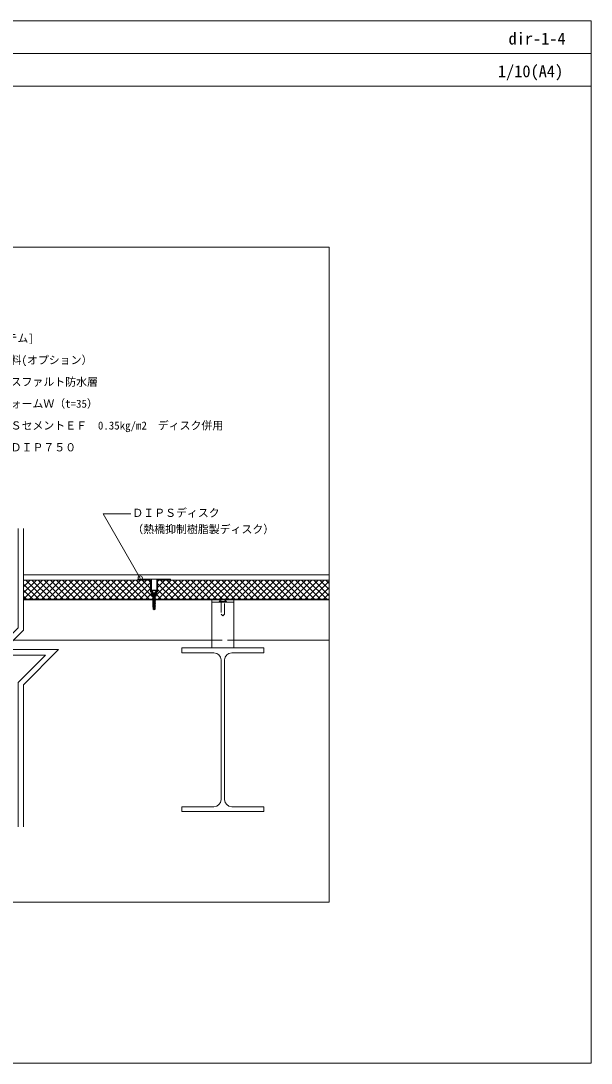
# Model space of a CAD drawing. Units: millimetres, scale not verified. Extents: x -1380 to 1380, y -955 to 955.
# Drawn here: x 335 to 1380, y -955 to 955 of the extents above; entities that cross this region are included whole.
import ezdxf
from ezdxf.enums import TextEntityAlignment as Align

# ---------------------------------------------------------------- set-up
doc = ezdxf.new("R2010")
doc.units = ezdxf.units.MM
doc.header["$LTSCALE"] = 3
doc.linetypes.add('USER1', pattern=[9.525, 6.35, -3.175])
for name, color, linetype, lineweight in [('0-0_0', 7, 'Continuous', 9), ('0-1_HATCH', 9, 'Continuous', 18), ('0-3_BOUSUI', 1, 'Continuous', 18), ('0-4_MOJI', 7, 'Continuous', 18), ('0-6_sunpo', 7, 'Continuous', 18), ('0-7_KANAMONO_SCREW', 4, 'Continuous', 18), ('0-8_dannnetu', 6, 'Continuous', 18), ('0-A_TEKKOTU', 7, 'Continuous', 18), ('0-C_dekki', 3, 'USER1', 18), ('0-E_ZATU', 6, 'Continuous', 18), ('0-F_WAKU', 7, 'Continuous', 18)]:
    doc.layers.add(name, color=color, linetype=linetype, lineweight=lineweight)
doc.styles.add('ＭＳ ゴシック', font='')
doc.styles.get('ＭＳ ゴシック').set_extended_font_data('MS Gothic')

msp = doc.modelspace()

# ---------------------------------------------------------------- linework, layer by layer
at = {"layer": '0-0_0', "lineweight": 18}
msp.add_line((-1379.95, 895.002), (1380.05, 895.002), dxfattribs=at)
msp.add_lwpolyline([(-899.95, -659.998), (900.05, -659.998), (900.05, 540.002), (-899.95, 540.002)], close=True, dxfattribs=at)
at = {"layer": '0-1_HATCH'}
for p, q in [((339.868, -70.952), (340.822, -69.998)), ((339.868, -82.177), (352.048, -69.998)), ((339.868, -93.403), (363.273, -69.998)), ((339.868, -104.628), (374.498, -69.998)), ((379.028, -104.998), (344.028, -69.998)), ((350.724, -104.998), (385.724, -69.998)), ((390.253, -104.998), (355.253, -69.998)), ((361.949, -104.998), (396.949, -69.998)), ((401.479, -104.998), (366.479, -69.998)), ((373.174, -104.998), (408.174, -69.998)), ((412.704, -104.998), (377.704, -69.998)), ((384.4, -104.998), (419.4, -69.998)), ((423.929, -104.998), (388.929, -69.998)), ((395.625, -104.998), (430.625, -69.998)), ((435.155, -104.998), (400.155, -69.998)), ((406.85, -104.998), (441.85, -69.998)), ((446.38, -104.998), (411.38, -69.998)), ((418.076, -104.998), (453.076, -69.998)), ((457.605, -104.998), (422.605, -69.998)), ((429.301, -104.998), (464.301, -69.998)), ((468.831, -104.998), (433.831, -69.998)), ((440.526, -104.998), (475.526, -69.998)), ((480.056, -104.998), (445.056, -69.998)), ((451.752, -104.998), (486.752, -69.998)), ((491.281, -104.998), (456.281, -69.998)), ((462.977, -104.998), (497.977, -69.998)), ((502.507, -104.998), (467.507, -69.998)), ((474.202, -104.998), (509.202, -69.998)), ((513.732, -104.998), (478.732, -69.998)), ((485.428, -104.998), (520.428, -69.998)), ((524.957, -104.998), (489.957, -69.998)), ((496.653, -104.998), (531.653, -69.998)), ((536.183, -104.998), (501.183, -69.998)), ((507.878, -104.998), (542.878, -69.998)), ((547.408, -104.998), (512.408, -69.998)), ((519.103, -104.998), (553.954, -70.147)), ((558.633, -104.998), (523.633, -69.998)), ((530.329, -104.998), (565.329, -69.998)), ((569.859, -104.998), (534.859, -69.998)), ((541.554, -104.998), (572.555, -73.997)), ((575.046, -98.959), (546.084, -69.998)), ((572.555, -85.244), (557.309, -69.998)), ((572.555, -74.018), (568.534, -69.998)), ((583.555, -96.672), (610.23, -69.998)), ((585.555, -72.222), (587.779, -69.998)), ((585.555, -83.447), (599.005, -69.998)), ((614.76, -104.998), (585.555, -75.793)), ((586.455, -104.998), (621.455, -69.998)), ((625.985, -104.998), (590.985, -69.998)), ((597.681, -104.998), (632.681, -69.998)), ((637.21, -104.998), (602.21, -69.998)), ((608.906, -104.998), (643.906, -69.998)), ((648.436, -104.998), (613.436, -69.998)), ((620.131, -104.998), (655.131, -69.998)), ((659.661, -104.998), (624.661, -69.998)), ((631.357, -104.998), (666.357, -69.998)), ((670.886, -104.998), (635.886, -69.998)), ((642.582, -104.998), (677.582, -69.998)), ((682.112, -104.998), (647.112, -69.998)), ((653.807, -104.998), (688.807, -69.998)), ((693.337, -104.998), (658.337, -69.998)), ((665.033, -104.998), (700.033, -69.998)), ((704.562, -104.998), (669.562, -69.998)), ((676.258, -104.998), (711.258, -69.998)), ((715.788, -104.998), (680.788, -69.998)), ((687.483, -104.998), (722.483, -69.998)), ((727.013, -104.998), (692.013, -69.998)), ((698.709, -104.998), (733.709, -69.998)), ((738.238, -104.998), (703.238, -69.998)), ((709.934, -104.998), (744.934, -69.998)), ((749.464, -104.998), (714.464, -69.998)), ((721.159, -104.998), (756.159, -69.998)), ((760.689, -104.998), (725.689, -69.998)), ((732.385, -104.998), (767.385, -69.998)), ((771.914, -104.998), (736.914, -69.998)), ((743.61, -104.998), (778.61, -69.998)), ((783.14, -104.998), (748.14, -69.998)), ((754.835, -104.998), (789.835, -69.998)), ((794.365, -104.998), (759.365, -69.998)), ((766.061, -104.998), (801.061, -69.998)), ((805.59, -104.998), (770.59, -69.998)), ((777.286, -104.998), (812.286, -69.998)), ((816.816, -104.998), (781.816, -69.998)), ((788.511, -104.998), (823.511, -69.998)), ((828.041, -104.998), (793.041, -69.998)), ((799.736, -104.998), (834.736, -69.998)), ((839.266, -104.998), (804.266, -69.998)), ((810.962, -104.998), (845.962, -69.998)), ((850.492, -104.998), (815.492, -69.998)), ((822.187, -104.998), (857.187, -69.998)), ((861.717, -104.998), (826.717, -69.998)), ((833.412, -104.998), (868.412, -69.998)), ((872.942, -104.998), (837.942, -69.998)), ((844.638, -104.998), (879.638, -69.998)), ((884.167, -104.998), (849.167, -69.998)), ((855.863, -104.998), (890.863, -69.998)), ((895.393, -104.998), (860.393, -69.998)), ((867.088, -104.998), (900.05, -72.036)), ((900.05, -98.429), (871.618, -69.998)), ((900.05, -87.204), (882.843, -69.998)), ((900.05, -75.979), (894.069, -69.998)), ((367.803, -104.998), (339.868, -77.063)), ((356.577, -104.998), (339.868, -88.288)), ((552.779, -104.998), (572.555, -85.222)), ((564.005, -104.998), (574.555, -94.447)), ((603.534, -104.998), (585.555, -87.018)), ((878.314, -104.998), (900.05, -83.261)), ((889.539, -104.998), (900.05, -94.487)), ((345.352, -104.998), (339.868, -99.513)), ((576.509, -100.423), (575.084, -98.998)), ((575.23, -104.998), (576.27, -103.958)), ((576.305, -103.923), (577.205, -103.022)), ((577.205, -101.119), (576.866, -100.78)), ((580.905, -99.322), (581.23, -98.998)), ((592.309, -104.998), (583.555, -96.244))]:
    msp.add_line(p, q, dxfattribs=at)
at = {"layer": '0-3_BOUSUI'}
msp.add_line((900.05, -59.998), (339.868, -59.998), dxfattribs=at)
at = {"layer": '0-4_MOJI'}
msp.add_lwpolyline([(536.204, 51.604), (485.766, 51.604), (553.753, -66.152)], dxfattribs=at)
msp.add_circle((553.753, -66.152), 4, dxfattribs=at)
at = {"layer": '0-6_sunpo'}
for points in [[(329.868, 24.995), (329.868, -157.294), (279.868, -207.294), (379.868, -207.294), (329.868, -257.294), (329.868, -522.198)], [(339.868, 24.995), (339.868, -161.436), (304.01, -197.294), (404.01, -197.294), (339.868, -261.436), (339.868, -522.198)]]:
    msp.add_lwpolyline(points, dxfattribs=at)
at = {"layer": '0-7_KANAMONO_SCREW'}
for p, q in [((574.055, -88.498), (584.055, -88.498)), ((574.055, -88.998), (574.055, -88.498)), ((574.055, -88.998), (576.475, -91.418)), ((576.205, -93.423), (577.205, -93.963)), ((576.205, -95.173), (577.205, -95.713)), ((577.055, -92.548), (576.994, -92.317)), ((577.055, -92.548), (577.205, -92.548)), ((577.205, -93.423), (580.905, -92.548)), ((577.205, -93.423), (577.205, -92.548)), ((577.205, -93.963), (577.205, -95.173)), ((577.205, -95.173), (580.905, -94.298)), ((581.905, -92.548), (580.905, -92.548)), ((580.905, -93.298), (580.905, -94.298)), ((581.905, -94.298), (580.905, -94.298)), ((580.905, -95.048), (580.905, -96.048)), ((581.055, -92.548), (581.117, -92.317)), ((584.055, -88.998), (584.055, -88.498)), ((576.205, -96.923), (577.205, -97.463)), ((576.205, -98.673), (577.205, -99.213)), ((576.205, -100.423), (577.205, -100.963)), ((576.205, -102.173), (577.205, -102.713)), ((576.205, -103.923), (577.205, -104.463)), ((576.205, -105.673), (577.205, -106.213)), ((576.205, -107.423), (577.205, -107.963)), ((576.205, -109.173), (577.205, -109.173)), ((576.205, -109.173), (577.205, -109.713)), ((576.205, -110.923), (577.205, -110.923)), ((576.205, -110.923), (577.205, -111.463)), ((576.205, -112.673), (577.205, -112.673)), ((576.205, -114.423), (577.205, -114.423)), ((576.205, -114.423), (577.205, -114.963)), ((577.205, -95.713), (577.205, -96.923)), ((577.205, -96.923), (580.905, -96.048)), ((577.205, -97.463), (580.905, -96.798)), ((577.205, -97.463), (577.205, -98.673)), ((577.205, -98.673), (580.905, -97.798)), ((577.205, -99.213), (577.205, -100.423)), ((577.205, -100.423), (580.905, -99.548)), ((577.205, -100.963), (577.205, -102.173)), ((577.205, -102.173), (580.905, -101.298)), ((577.205, -102.713), (577.205, -103.923)), ((577.205, -103.923), (580.905, -103.048)), ((577.205, -104.463), (577.205, -105.673)), ((577.205, -105.673), (580.905, -104.798)), ((577.205, -106.213), (577.205, -107.423)), ((577.205, -107.423), (580.905, -106.548)), ((577.205, -107.963), (577.205, -109.173)), ((577.205, -109.173), (581.905, -108.298)), ((577.205, -109.173), (580.905, -108.298)), ((577.205, -109.713), (580.905, -109.048)), ((577.205, -109.713), (577.205, -110.923)), ((577.205, -110.923), (581.905, -110.048)), ((577.205, -110.923), (580.905, -110.048)), ((577.205, -111.463), (580.905, -110.798)), ((577.205, -111.463), (577.205, -112.673)), ((577.205, -112.673), (581.905, -111.798)), ((577.205, -112.673), (580.905, -111.798)), ((577.205, -113.213), (577.205, -114.423)), ((577.205, -114.423), (581.905, -113.548)), ((577.205, -114.423), (580.905, -113.548)), ((577.205, -114.963), (580.905, -114.298)), ((580.905, -96.798), (581.905, -96.048)), ((581.905, -96.048), (580.905, -96.048)), ((580.905, -96.798), (580.905, -97.798)), ((581.905, -97.798), (580.905, -97.798)), ((580.905, -98.548), (580.905, -99.548)), ((581.905, -99.548), (580.905, -99.548)), ((580.905, -100.298), (580.905, -101.298)), ((581.905, -101.298), (580.905, -101.298)), ((580.905, -102.048), (580.905, -103.048)), ((581.905, -103.048), (580.905, -103.048)), ((580.905, -103.798), (580.905, -104.798)), ((581.905, -104.798), (580.905, -104.798)), ((580.905, -105.548), (580.905, -106.548)), ((581.905, -106.548), (580.905, -106.548)), ((580.905, -107.298), (580.905, -108.298)), ((581.905, -108.298), (580.905, -108.298)), ((580.905, -109.048), (581.905, -108.298)), ((580.905, -109.048), (580.905, -110.048)), ((581.905, -110.048), (580.905, -110.048)), ((580.905, -110.798), (581.905, -110.048)), ((580.905, -110.798), (580.905, -111.798)), ((581.905, -111.798), (580.905, -111.798)), ((580.905, -112.548), (581.905, -111.798)), ((581.905, -113.548), (580.905, -113.548)), ((580.905, -114.298), (581.905, -113.548)), ((580.905, -114.298), (580.905, -115.298)), ((576.205, -116.173), (577.205, -116.173)), ((576.205, -116.173), (577.205, -116.713)), ((576.205, -117.923), (577.205, -117.923)), ((576.205, -117.923), (577.205, -118.463)), ((576.823, -119.498), (577.623, -119.93)), ((577.205, -114.963), (577.205, -116.173)), ((577.205, -116.173), (581.905, -115.298)), ((577.205, -116.173), (580.905, -115.298)), ((577.205, -116.713), (580.905, -116.048)), ((577.205, -116.713), (577.205, -117.923)), ((577.205, -117.923), (581.905, -117.048)), ((577.205, -117.923), (580.905, -117.048)), ((577.205, -118.463), (580.905, -117.798)), ((577.205, -118.463), (577.623, -119.498)), ((577.305, -119.93), (577.305, -122.872)), ((577.305, -119.93), (580.805, -119.93)), ((579.055, -124.098), (577.305, -122.872)), ((577.623, -119.498), (581.383, -118.798)), ((577.623, -119.93), (580.583, -119.398)), ((579.055, -124.098), (578.314, -122.094)), ((579.055, -124.098), (580.805, -122.872)), ((580.905, -117.798), (580.583, -118.798)), ((580.583, -119.398), (580.583, -119.93)), ((581.905, -115.298), (580.905, -115.298)), ((580.905, -116.048), (581.905, -115.298)), ((580.905, -116.048), (580.905, -117.048)), ((581.905, -117.048), (580.905, -117.048)), ((580.905, -117.798), (581.905, -117.048))]:
    msp.add_line(p, q, dxfattribs=at)
for points in [[(574.055, -88.998), (584.055, -88.998), (581.635, -91.418)], [(576.205, -93.423), (577.205, -93.423), (581.905, -92.548)], [(576.205, -95.173), (577.205, -95.173), (581.905, -94.298)], [(577.205, -93.963), (580.905, -93.298), (581.905, -92.548)], [(577.205, -95.713), (580.905, -95.048), (581.905, -94.298)], [(576.205, -96.923), (577.205, -96.923), (581.905, -96.048)], [(576.205, -98.673), (577.205, -98.673), (581.905, -97.798)], [(576.205, -100.423), (577.205, -100.423), (581.905, -99.548)], [(576.205, -102.173), (577.205, -102.173), (581.905, -101.298)], [(576.205, -103.923), (577.205, -103.923), (581.905, -103.048)], [(576.205, -105.673), (577.205, -105.673), (581.905, -104.798)], [(576.205, -107.423), (577.205, -107.423), (581.905, -106.548)], [(576.205, -112.673), (577.205, -113.213), (580.905, -112.548), (580.905, -113.548)], [(577.205, -99.213), (580.905, -98.548), (581.905, -97.798)], [(577.205, -100.963), (580.905, -100.298), (581.905, -99.548)], [(577.205, -102.713), (580.905, -102.048), (581.905, -101.298)], [(577.205, -104.463), (580.905, -103.798), (581.905, -103.048)], [(577.205, -106.213), (580.905, -105.548), (581.905, -104.798)], [(577.205, -107.963), (580.905, -107.298), (581.905, -106.548)], [(576.823, -119.498), (577.623, -119.498), (580.583, -118.798)], [(579.055, -124.098), (580.805, -119.93), (580.805, -122.872)], [(580.583, -119.398), (581.383, -118.798), (580.583, -118.798)]]:
    msp.add_lwpolyline(points, dxfattribs=at)
for centre, radius, start, end in [((575.061, -92.832), 2, 14.93142, 45), ((583.049, -92.832), 2, 135, 165.06858), ((579.055, -124.098), 2.136, 110.30447, 145), ((583.123, -125.115), 5.679, 114.08593, 147.8643)]:
    msp.add_arc(centre, radius, start, end, dxfattribs=at)
at = {"layer": '0-8_dannnetu'}
for p, q in [((339.868, -69.998), (572.555, -69.998)), ((585.555, -69.998), (900.05, -69.998))]:
    msp.add_line(p, q, dxfattribs=at)
at = {"layer": '0-A_TEKKOTU'}
for p, q in [((701.8, -471.998), (701.8, -215.998)), ((708.3, -215.998), (708.3, -471.998))]:
    msp.add_line(p, q, dxfattribs=at)
for points in [[(688.8, -202.998), (630.05, -202.998), (630.05, -193.998), (780.05, -193.998), (780.05, -202.998), (721.3, -202.998)], [(721.3, -484.998), (780.05, -484.998), (780.05, -493.998), (630.05, -493.998), (630.05, -484.998), (688.8, -484.998)]]:
    msp.add_lwpolyline(points, dxfattribs=at)
for centre, start, end in [((688.8, -215.998), 0, 90), ((721.3, -215.998), 90, 180), ((688.8, -471.998), 270, 0), ((721.3, -471.998), 180, 270)]:
    msp.add_arc(centre, 13, start, end, dxfattribs=at)
at = {"layer": '0-C_dekki', "linetype": 'Continuous'}
for p, q in [((900.05, -104.998), (339.868, -104.998)), ((900.05, -105.998), (339.868, -105.998)), ((685.05, -193.998), (685.05, -105.998)), ((685.05, -109.998), (725.05, -109.998)), ((725.05, -193.998), (725.05, -105.998)), ((685.05, -179.998), (321.307, -179.998)), ((900.05, -179.998), (725.05, -179.998))]:
    msp.add_line(p, q, dxfattribs=at)
at = {"layer": '0-C_dekki'}
msp.add_line((685.05, -179.998), (725.05, -179.998), dxfattribs=at)
msp.add_lwpolyline([(698.05, -109.998), (712.05, -109.998), (712.05, -108.998), (698.05, -108.998)], close=True, dxfattribs=at)
msp.add_lwpolyline([(702.05, -109.998), (702.05, -131.998), (705.05, -134.998), (708.05, -131.998), (708.05, -109.998)], dxfattribs=at)
for centre, radius, start, end in [((700.984, -109.069), 1.935, 125.7312, 177.88555), ((703.302, -111.65), 5.397, 103.41361, 129.70709), ((705.122, -117.915), 11.918, 90.34476, 104.93646), ((704.978, -117.915), 11.918, 75.06354, 89.65524), ((706.798, -111.65), 5.397, 50.29291, 76.58639), ((709.116, -109.069), 1.935, 2.11445, 54.2688)]:
    msp.add_arc(centre, radius, start, end, dxfattribs=at)
at = {"layer": '0-E_ZATU'}
for p, q in [((574.055, -67.998), (584.055, -67.998)), ((576.055, -98.998), (582.055, -98.998))]:
    msp.add_line(p, q, dxfattribs=at)
for points in [[(576.055, -90.998), (574.055, -90.998), (574.055, -67.998), (549.055, -67.998), (549.055, -69.998), (572.555, -69.998), (572.555, -90.998), (574.555, -92.998), (574.555, -96.998), (575.055, -98.998), (576.055, -98.998)], [(582.055, -90.998), (584.055, -90.998), (584.055, -67.998), (609.055, -67.998), (609.055, -69.998), (585.555, -69.998), (585.555, -90.998), (583.555, -92.998), (583.555, -96.998), (583.055, -98.998), (582.055, -98.998)]]:
    msp.add_lwpolyline(points, close=True, dxfattribs=at)
at = {"layer": '0-F_WAKU'}
for points in [[(1380.05, 835.002), (-1379.95, 835.002), (-1379.95, 955.002), (1380.05, 955.002)], [(-1379.95, -954.998), (1380.05, -954.998), (1380.05, 955.002), (-1379.95, 955.002)]]:
    msp.add_lwpolyline(points, close=True, dxfattribs=at)

# ---------------------------------------------------------------- texts
at = {"layer": '0-4_MOJI', "style": 'ＭＳ ゴシック'}
for s, p in [('[ＩＲシステム]', (218.579, 361.672)), ('保護塗料(オプション）', (256.155, 321.672)), ('積層アスファルト防水層', (256.155, 281.672)), ('ギルフォームＷ（t=35）', (256.155, 241.672)), ('ＤＩＰＳセメントＥＦ\u30000.35kg/m2\u3000ディスク併用', (256.155, 201.672)), ('ＩＲ－ＤＩＰ７５０', (256.155, 161.672)), ('ＤＩＰＳディスク', (539.204, 41.604)), ('（熱橋抑制樹脂製ディスク）', (539.204, 11.604))]:
    msp.add_text(s, height=14.66, dxfattribs=at).set_placement(p, align=Align.BOTTOM_LEFT)
at = {"layer": '0-F_WAKU', "style": 'ＭＳ ゴシック'}
for s, p in [('dir-1-4', (1228.603, 905.002)), ('1/10(A4)', (1209.111, 845.002))]:
    msp.add_text(s, height=21.99, dxfattribs=at).set_placement(p, align=Align.BOTTOM_LEFT)

doc.saveas('drawing.dxf')
